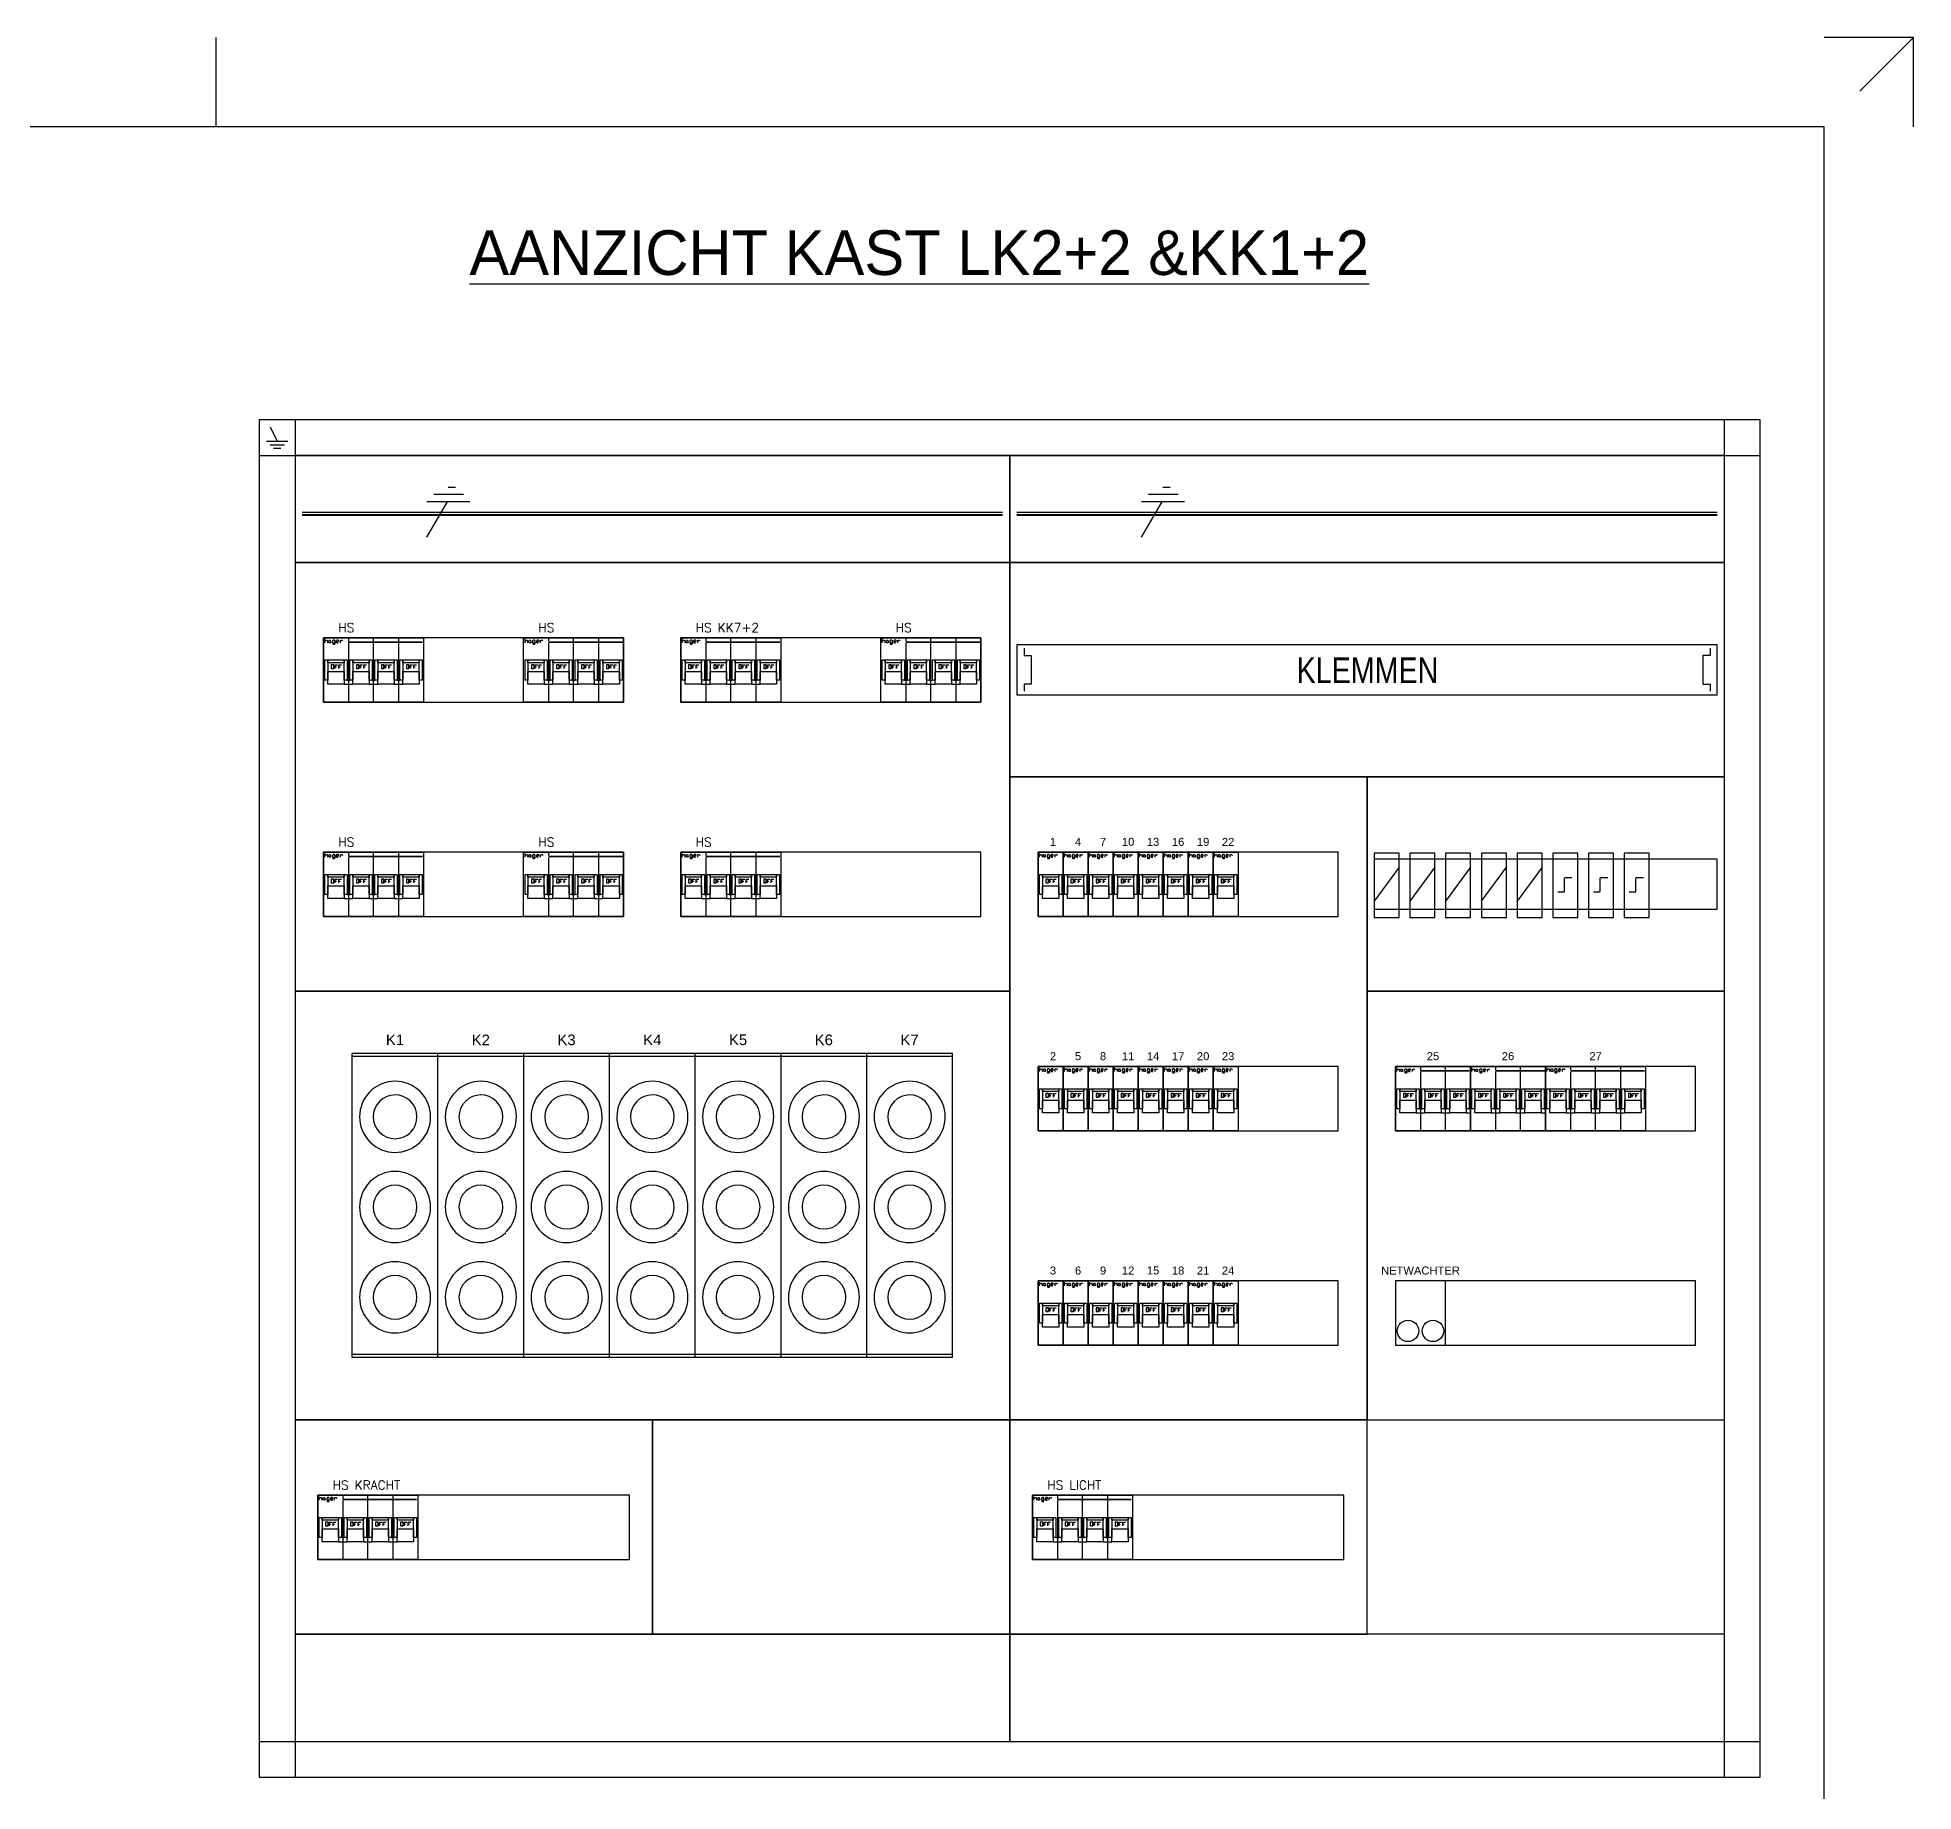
# Model space of a CAD drawing. Header units: millimetres. Extents: x 0 to 420, y 0 to 297.
# Drawn here: x 210 to 420, y 100.6 to 297 of the extents above; entities that cross this region are included whole.
import ezdxf
from ezdxf.enums import TextEntityAlignment as Align

# ---------------------------------------------------------------- set-up
doc = ezdxf.new("R2010")
doc.units = ezdxf.units.MM
doc.layers.get('0').update_dxf_attribs({"linetype": 'CONTINUOUS'})
for name, color, linetype in [('00kad018', 1, 'CONTINUOUS'), ('00kad070', 5, 'CONTINUOUS'), ('BL$2----_KADER', 7, 'CONTINUOUS'), ('KAST AANZICHT', 1, 'CONTINUOUS'), ('Kast-aanzicht', 1, 'CONTINUOUS')]:
    doc.layers.add(name, color=color, linetype=linetype)
doc.styles.add('BURO-050', font='BUROFONT.shx', dxfattribs={"height": 5})
doc.styles.add('GREEN', font='txt')
doc.styles.add('NOOTER', font='arial.ttf')
doc.styles.add('ROMANS', font='romans', dxfattribs={"height": 2})

# ---------------------------------------------------------------- blocks, each defined once
blk = doc.blocks.new('a3-windesheim-hor')
at = {"layer": '00kad018', "color": 1}
for p, q in [((230, 287), (230, 297)), ((420, 297), (410, 297)), ((420, 297), (414, 291)), ((420, 287), (420, 297))]:
    blk.add_line(p, q, dxfattribs=at)
at = {"layer": '00kad070', "color": 5}
for p, q in [((410, 287), (20, 287)), ((410, 10), (410, 287))]:
    blk.add_line(p, q, dxfattribs=at)
blk = doc.blocks.new('HAG08')
at = {"color": 0}
for p, q in [((-16.5, -3.5), (-16.5, -0.8)), ((-16.5, -0.8), (-16.5, -0.8)), ((-16.5, -2.6), (-15.6, -1.7)), ((-15.6, -1.7), (-15.2, -1.7)), ((-15.2, -1.7), (-14.7, -2.2)), ((-14.7, -2.2), (-14.7, -3.5)), ((-14.7, -3.5), (-14.7, -3.5)), ((-13.8, -2.2), (-13.4, -1.7)), ((-13.8, -3.1), (-13.8, -2.2)), ((-13.4, -3.5), (-13.8, -3.1)), ((-13.4, -1.7), (-13, -1.7)), ((-13, -3.5), (-13.4, -3.5)), ((-13, -1.7), (-12.5, -2.2)), ((-12.5, -3.1), (-13, -3.5)), ((-12.5, -2.2), (-12.5, -3.1)), ((-12.5, -3.1), (-12.1, -3.5)), ((-12.1, -3.5), (-12.1, -3.5)), ((-10.7, -1.7), (-11.2, -2.2)), ((-11.2, -2.2), (-11.2, -3.1)), ((-11.2, -3.1), (-10.7, -3.5)), ((-11.2, -3.9), (-10.7, -4.4)), ((-9.9, -1.7), (-10.7, -1.7)), ((-10.7, -3.5), (-9.4, -3.5)), ((-10.7, -4.4), (-9.9, -4.4)), ((-9.4, -2.2), (-9.9, -1.7)), ((-9.9, -4.4), (-9.4, -3.9)), ((-9.4, -3.9), (-9.4, -2.2)), ((-9.4, -3.5), (-9.4, -3.5)), ((-8.1, -1.7), (-8.5, -2.2)), ((-8.5, -2.2), (-8.5, -3.1)), ((-8.5, -2.6), (-7.2, -2.6)), ((-8.5, -3.1), (-8.1, -3.5)), ((-7.2, -1.7), (-8.1, -1.7)), ((-8.1, -3.5), (-7.2, -3.5)), ((-6.8, -2.2), (-7.2, -1.7)), ((-7.2, -2.6), (-6.8, -2.2)), ((-7.2, -3.5), (-7.2, -3.5)), ((-5.9, -1.7), (-5.9, -3.5)), ((-5.9, -2.6), (-5, -1.7)), ((-5.9, -3.5), (-5.9, -3.5)), ((-5, -1.7), (-4.6, -1.7)), ((-4.6, -1.7), (-4.1, -2.2)), ((-4.1, -2.2), (-4.1, -2.2)), ((-10.2, -18.8), (-12, -18.8)), ((-12, -18.8), (-12, -21.5)), ((-12, -21.5), (-10.2, -21.5)), ((-12, -21.5), (-12, -21.5)), ((-10.2, -21.5), (-10.2, -18.8)), ((-9.3, -21.5), (-9.3, -18.8)), ((-9.3, -18.8), (-7.6, -18.8)), ((-9.3, -20.2), (-8.5, -20.2)), ((-8.5, -20.2), (-8.5, -20.2)), ((-7.6, -18.8), (-7.6, -18.8)), ((-6.7, -21.5), (-6.7, -18.8)), ((-6.7, -18.8), (-4.9, -18.8)), ((-6.7, -20.2), (-5.8, -20.2)), ((-5.8, -20.2), (-5.8, -20.2)), ((-4.9, -18.8), (-4.9, -18.8))]:
    blk.add_line(p, q, dxfattribs=at)
for points in [[(-17.5, -45), (-17.5, 0), (0, 0), (0, -45)], [(-16.5, -29.5), (-16.5, -15.5), (-14.5, -15.5), (-14.5, -29.5)], [(-14.5, -17.5), (-14.5, -15.5), (-3, -15.5), (-3, -17.5)], [(-14.5, -32.5), (-14.5, -23.5), (-3, -23.5), (-3, -32.5)], [(-3, -29.5), (-3, -15.5), (-1, -15.5), (-1, -29.5)]]:
    blk.add_lwpolyline(points, close=True, dxfattribs=at)
blk = doc.blocks.new('HAG09')
at = {"color": 0}
for p, q in [((-52.5, 0), (-52.5, -2.4)), ((-35, -2.4), (-35, 0)), ((-17.5, 0), (-17.5, -2.4)), ((-69, -3.5), (-69, -0.8)), ((-69, -0.8), (-69, -0.8)), ((-69, -2.6), (-68.1, -1.7)), ((-68.1, -1.7), (-67.6, -1.7)), ((-67.6, -1.7), (-67.2, -2.2)), ((-67.2, -2.2), (-67.2, -3.5)), ((-67.2, -3.5), (-67.2, -3.5)), ((-66.3, -2.2), (-65.9, -1.7)), ((-66.3, -3.1), (-66.3, -2.2)), ((-65.9, -3.5), (-66.3, -3.1)), ((-65.9, -1.7), (-65.4, -1.7)), ((-65.4, -3.5), (-65.9, -3.5)), ((-65.4, -1.7), (-65, -2.2)), ((-65, -3.1), (-65.4, -3.5)), ((-65, -2.2), (-65, -3.1)), ((-65, -3.1), (-64.6, -3.5)), ((-64.6, -3.5), (-64.6, -3.5)), ((-63.2, -1.7), (-63.7, -2.2)), ((-63.7, -2.2), (-63.7, -3.1)), ((-63.7, -3.1), (-63.2, -3.5)), ((-63.7, -3.9), (-63.2, -4.4)), ((-62.3, -1.7), (-63.2, -1.7)), ((-63.2, -3.5), (-61.9, -3.5)), ((-63.2, -4.4), (-62.3, -4.4)), ((-61.9, -2.2), (-62.3, -1.7)), ((-62.3, -4.4), (-61.9, -3.9)), ((-61.9, -3.9), (-61.9, -2.2)), ((-61.9, -3.5), (-61.9, -3.5)), ((-60.6, -1.7), (-61, -2.2)), ((-61, -2.2), (-61, -3.1)), ((-61, -2.6), (-59.7, -2.6)), ((-61, -3.1), (-60.6, -3.5)), ((-59.7, -1.7), (-60.6, -1.7)), ((-60.6, -3.5), (-59.7, -3.5)), ((-59.2, -2.2), (-59.7, -1.7)), ((-59.7, -2.6), (-59.2, -2.2)), ((-59.7, -3.5), (-59.7, -3.5)), ((-58.4, -1.7), (-58.4, -3.5)), ((-58.4, -2.6), (-57.5, -1.7)), ((-58.4, -3.5), (-58.4, -3.5)), ((-57.5, -1.7), (-57, -1.7)), ((-57, -1.7), (-56.6, -2.2)), ((-56.6, -2.2), (-56.6, -2.2)), ((-52.5, -3.6), (-52.5, -45)), ((-35, -45), (-35, -3.6)), ((-17.5, -3.6), (-17.5, -45)), ((-62.7, -18.8), (-64.5, -18.8)), ((-64.5, -18.8), (-64.5, -21.5)), ((-64.5, -21.5), (-62.7, -21.5)), ((-64.5, -21.5), (-64.5, -21.5)), ((-62.7, -21.5), (-62.7, -18.8)), ((-61.8, -21.5), (-61.8, -18.8)), ((-61.8, -18.8), (-60.1, -18.8)), ((-61.8, -20.2), (-60.9, -20.2)), ((-60.9, -20.2), (-60.9, -20.2)), ((-60.1, -18.8), (-60.1, -18.8)), ((-59.2, -21.5), (-59.2, -18.8)), ((-59.2, -18.8), (-57.4, -18.8)), ((-59.2, -20.2), (-58.3, -20.2)), ((-58.3, -20.2), (-58.3, -20.2)), ((-57.4, -18.8), (-57.4, -18.8)), ((-45.2, -18.8), (-47, -18.8)), ((-47, -18.8), (-47, -21.5)), ((-47, -21.5), (-45.2, -21.5)), ((-47, -21.5), (-47, -21.5)), ((-45.2, -21.5), (-45.2, -18.8)), ((-44.3, -21.5), (-44.3, -18.8)), ((-44.3, -18.8), (-42.6, -18.8)), ((-44.3, -20.2), (-43.5, -20.2)), ((-43.5, -20.2), (-43.5, -20.2)), ((-42.6, -18.8), (-42.6, -18.8)), ((-41.7, -21.5), (-41.7, -18.8)), ((-41.7, -18.8), (-39.9, -18.8)), ((-41.7, -20.2), (-40.8, -20.2)), ((-40.8, -20.2), (-40.8, -20.2)), ((-39.9, -18.8), (-39.9, -18.8)), ((-27.7, -18.8), (-29.5, -18.8)), ((-29.5, -18.8), (-29.5, -21.5)), ((-29.5, -21.5), (-27.7, -21.5)), ((-29.5, -21.5), (-29.5, -21.5)), ((-27.7, -21.5), (-27.7, -18.8)), ((-26.9, -21.5), (-26.9, -18.8)), ((-26.9, -18.8), (-25.1, -18.8)), ((-26.9, -20.2), (-26, -20.2)), ((-26, -20.2), (-26, -20.2)), ((-25.1, -18.8), (-25.1, -18.8)), ((-24.2, -21.5), (-24.2, -18.8)), ((-24.2, -18.8), (-22.4, -18.8)), ((-24.2, -20.2), (-23.3, -20.2)), ((-23.3, -20.2), (-23.3, -20.2)), ((-22.4, -18.8), (-22.4, -18.8)), ((-10.3, -18.8), (-12, -18.8)), ((-12, -18.8), (-12, -21.5)), ((-12, -21.5), (-10.3, -21.5)), ((-12, -21.5), (-12, -21.5)), ((-10.3, -21.5), (-10.3, -18.8)), ((-9.4, -21.5), (-9.4, -18.8)), ((-9.4, -18.8), (-7.6, -18.8)), ((-9.4, -20.2), (-8.5, -20.2)), ((-8.5, -20.2), (-8.5, -20.2)), ((-7.6, -18.8), (-7.6, -18.8)), ((-6.7, -21.5), (-6.7, -18.8)), ((-6.7, -18.8), (-4.9, -18.8)), ((-6.7, -20.2), (-5.8, -20.2)), ((-5.8, -20.2), (-5.8, -20.2)), ((-4.9, -18.8), (-5, -18.8)), ((-55.5, -32.5), (-49.5, -32.5)), ((-53.5, -29.5), (-51.5, -29.5)), ((-38, -32.5), (-32, -32.5)), ((-36, -29.5), (-34, -29.5)), ((-20.5, -32.5), (-14.5, -32.5)), ((-18.5, -29.5), (-16.5, -29.5))]:
    blk.add_line(p, q, dxfattribs=at)
for points in [[(-70, -45), (-70, 0), (0, 0), (0, -45)], [(-69, -29.5), (-69, -15.5), (-67, -15.5), (-67, -29.5)], [(-67, -17.5), (-67, -15.5), (-55.5, -15.5), (-55.5, -17.5)], [(-67, -32.5), (-67, -23.5), (-55.5, -23.5), (-55.5, -32.5)], [(-55.5, -29.5), (-55.5, -15.5), (-53.5, -15.5), (-53.5, -29.5)], [(-51.5, -29.5), (-51.5, -15.5), (-49.5, -15.5), (-49.5, -29.5)], [(-49.5, -17.5), (-49.5, -15.5), (-38, -15.5), (-38, -17.5)], [(-49.5, -32.5), (-49.5, -23.5), (-38, -23.5), (-38, -32.5)], [(-38, -29.5), (-38, -15.5), (-36, -15.5), (-36, -29.5)], [(-34, -29.5), (-34, -15.5), (-32, -15.5), (-32, -29.5)], [(-32, -17.5), (-32, -15.5), (-20.5, -15.5), (-20.5, -17.5)], [(-32, -32.5), (-32, -23.5), (-20.5, -23.5), (-20.5, -32.5)], [(-20.5, -29.5), (-20.5, -15.5), (-18.5, -15.5), (-18.5, -29.5)], [(-16.5, -29.5), (-16.5, -15.5), (-14.5, -15.5), (-14.5, -29.5)], [(-14.5, -17.5), (-14.5, -15.5), (-3, -15.5), (-3, -17.5)], [(-14.5, -32.5), (-14.5, -23.5), (-3, -23.5), (-3, -32.5)], [(-3, -29.5), (-3, -15.5), (-1, -15.5), (-1, -29.5)]]:
    blk.add_lwpolyline(points, close=True, dxfattribs=at)
at = {"color": 0, "const_width": 1.2}
blk.add_lwpolyline([(-52.5, -3), (-0.7, -3)], dxfattribs=at)
blk = doc.blocks.new('HAG07')
at = {"color": 0}
for p, q in [((0.22, 8.85), (0.22, 9.42)), ((0.22, 9.42), (0.22, 9.42)), ((0.22, 9.04), (0.41, 9.23)), ((0.41, 9.23), (0.5, 9.23)), ((0.5, 9.23), (0.6, 9.14)), ((0.6, 9.14), (0.6, 8.85)), ((0.6, 8.85), (0.6, 8.85)), ((0.79, 9.14), (0.88, 9.23)), ((0.79, 8.95), (0.79, 9.14)), ((0.88, 8.85), (0.79, 8.95)), ((0.88, 9.23), (0.97, 9.23)), ((0.97, 8.85), (0.88, 8.85)), ((0.97, 9.23), (1.07, 9.14)), ((1.07, 8.95), (0.97, 8.85)), ((1.07, 9.14), (1.07, 8.95)), ((1.07, 8.95), (1.16, 8.85)), ((1.16, 8.85), (1.16, 8.85)), ((1.44, 9.23), (1.35, 9.14)), ((1.35, 9.14), (1.35, 8.95)), ((1.35, 8.95), (1.44, 8.85)), ((1.35, 8.76), (1.44, 8.66)), ((1.63, 9.23), (1.44, 9.23)), ((1.44, 8.85), (1.73, 8.85)), ((1.44, 8.66), (1.63, 8.66)), ((1.73, 9.14), (1.63, 9.23)), ((1.63, 8.66), (1.73, 8.76)), ((1.73, 8.76), (1.73, 9.14)), ((1.73, 8.85), (1.73, 8.85)), ((2.01, 9.23), (1.92, 9.14)), ((1.92, 9.14), (1.92, 8.95)), ((1.92, 9.04), (2.2, 9.04)), ((1.92, 8.95), (2.01, 8.85)), ((2.2, 9.23), (2.01, 9.23)), ((2.01, 8.85), (2.2, 8.85)), ((2.29, 9.14), (2.2, 9.23)), ((2.2, 9.04), (2.29, 9.14)), ((2.2, 8.85), (2.2, 8.85)), ((2.48, 9.23), (2.48, 8.85)), ((2.48, 9.04), (2.67, 9.23)), ((2.48, 8.85), (2.48, 8.85)), ((2.67, 9.23), (2.76, 9.23)), ((2.76, 9.23), (2.86, 9.14)), ((2.86, 9.14), (2.86, 9.14)), ((3.73, 9.6), (3.73, 9.09)), ((3.73, 8.83), (3.73, 0)), ((7.47, 9.09), (7.47, 9.6)), ((7.47, 0), (7.47, 8.83)), ((1.56, 5.58), (1.18, 5.58)), ((1.18, 5.58), (1.18, 5.01)), ((1.18, 5.01), (1.56, 5.01)), ((1.18, 5.01), (1.18, 5.01)), ((1.56, 5.01), (1.56, 5.58)), ((1.74, 5.01), (1.74, 5.58)), ((1.74, 5.58), (2.12, 5.58)), ((1.74, 5.3), (1.93, 5.3)), ((1.93, 5.3), (1.93, 5.3)), ((2.12, 5.58), (2.12, 5.58)), ((2.31, 5.01), (2.31, 5.58)), ((2.31, 5.58), (2.69, 5.58)), ((2.31, 5.3), (2.5, 5.3)), ((2.5, 5.3), (2.5, 5.3)), ((2.69, 5.58), (2.69, 5.58)), ((3.52, 3.31), (3.95, 3.31)), ((5.29, 5.58), (4.91, 5.58)), ((4.91, 5.58), (4.91, 5.01)), ((4.91, 5.01), (5.29, 5.01)), ((4.91, 5.01), (4.91, 5.01)), ((5.29, 5.01), (5.29, 5.58)), ((5.47, 5.01), (5.47, 5.58)), ((5.47, 5.58), (5.85, 5.58)), ((5.47, 5.3), (5.66, 5.3)), ((5.66, 5.3), (5.66, 5.3)), ((5.85, 5.58), (5.85, 5.58)), ((6.04, 5.01), (6.04, 5.58)), ((6.04, 5.58), (6.42, 5.58)), ((6.04, 5.3), (6.23, 5.3)), ((6.23, 5.3), (6.23, 5.3)), ((6.42, 5.58), (6.42, 5.58)), ((7.25, 3.31), (7.68, 3.31)), ((9.02, 5.58), (8.64, 5.58)), ((8.64, 5.58), (8.64, 5.01)), ((8.64, 5.01), (9.02, 5.01)), ((8.64, 5.01), (8.64, 5.01)), ((9.02, 5.01), (9.02, 5.58)), ((9.2, 5.01), (9.2, 5.58)), ((9.2, 5.58), (9.58, 5.58)), ((9.2, 5.3), (9.39, 5.3)), ((9.39, 5.3), (9.39, 5.3)), ((9.58, 5.58), (9.58, 5.58)), ((9.77, 5.01), (9.77, 5.58)), ((9.77, 5.58), (10.15, 5.58)), ((9.77, 5.3), (9.96, 5.3)), ((9.96, 5.3), (9.96, 5.3)), ((10.15, 5.58), (10.15, 5.58)), ((10.99, 3.31), (11.2, 3.31)), ((3.09, 2.67), (4.37, 2.67)), ((6.83, 2.67), (8.11, 2.67)), ((10.56, 2.67), (11.2, 2.67))]:
    blk.add_line(p, q, dxfattribs=at)
for points in [[(0, 0), (0, 9.6), (11.2, 9.6), (11.2, 0)], [(0.21, 3.31), (0.21, 6.29), (0.64, 6.29), (0.64, 3.31)], [(0.64, 5.87), (0.64, 6.29), (3.09, 6.29), (3.09, 5.87)], [(3.09, 3.31), (3.09, 6.29), (3.52, 6.29), (3.52, 3.31)], [(3.95, 3.31), (3.95, 6.29), (4.37, 6.29), (4.37, 3.31)], [(4.37, 5.87), (4.37, 6.29), (6.83, 6.29), (6.83, 5.87)], [(6.83, 3.31), (6.83, 6.29), (7.25, 6.29), (7.25, 3.31)], [(7.68, 3.31), (7.68, 6.29), (8.11, 6.29), (8.11, 3.31)], [(8.11, 5.87), (8.11, 6.29), (10.56, 6.29), (10.56, 5.87)], [(10.56, 3.31), (10.56, 6.29), (10.99, 6.29), (10.99, 3.31)], [(0.64, 2.67), (0.64, 4.59), (3.09, 4.59), (3.09, 2.67)], [(4.37, 2.67), (4.37, 4.59), (6.83, 4.59), (6.83, 2.67)], [(8.11, 2.67), (8.11, 4.59), (10.56, 4.59), (10.56, 2.67)]]:
    blk.add_lwpolyline(points, close=True, dxfattribs=at)
at = {"color": 0, "const_width": 0.256}
blk.add_lwpolyline([(3.73, 8.96), (11.05, 8.96)], dxfattribs=at)

msp = doc.modelspace()

# ---------------------------------------------------------------- linework, layer by layer
at = {"layer": 'KAST AANZICHT', "color": 1, "linetype": 'Continuous'}
for p, q in [((402.83, 254.21), (234.83, 254.21)), ((234.83, 254.21), (234.83, 102.21)), ((238.83, 254.21), (238.83, 102.21)), ((398.83, 102.21), (398.83, 254.21)), ((402.83, 102.21), (402.83, 254.21)), ((236.03, 253.41), (236.83, 251.81)), ((234.83, 250.21), (402.83, 250.21)), ((235.63, 251.81), (238.03, 251.81)), ((236.03, 251.41), (237.63, 251.41)), ((236.43, 251.01), (237.23, 251.01)), ((254.38, 245.85), (257.68, 245.85)), ((255.98, 246.65), (256.78, 246.65)), ((334.38, 245.85), (337.68, 245.85)), ((335.98, 246.65), (336.78, 246.65)), ((318.03, 243.83), (239.63, 243.83)), ((253.58, 241.05), (255.92, 245.08)), ((253.58, 245.05), (258.38, 245.05)), ((398.03, 243.83), (319.63, 243.83)), ((333.58, 241.05), (335.92, 245.08)), ((333.58, 245.05), (338.38, 245.05)), ((318.03, 243.56), (239.63, 243.56)), ((318.03, 243.48), (239.63, 243.48)), ((398.03, 243.56), (319.63, 243.56)), ((398.03, 243.48), (319.63, 243.48)), ((320.43, 228.61), (320.43, 227.81)), ((320.43, 227.81), (321.23, 227.81)), ((321.23, 227.81), (321.23, 224.61)), ((397.23, 227.81), (396.43, 227.81)), ((396.43, 227.81), (396.43, 224.61)), ((397.23, 228.61), (397.23, 227.81)), ((321.23, 224.61), (320.43, 224.61)), ((320.43, 224.61), (320.43, 223.81)), ((396.43, 224.61), (397.23, 224.61)), ((397.23, 224.61), (397.23, 223.81)), ((359.66, 200.31), (362.46, 204.12)), ((363.66, 200.31), (366.46, 204.12)), ((367.66, 200.31), (370.46, 204.12)), ((371.66, 200.31), (374.46, 204.12)), ((375.66, 200.31), (378.46, 204.12)), ((380.92, 201.37), (380.92, 202.9)), ((380.97, 202.93), (381.77, 202.93)), ((384.92, 201.37), (384.92, 202.9)), ((384.97, 202.93), (385.77, 202.93)), ((388.92, 201.37), (388.92, 202.9)), ((388.97, 202.93), (389.77, 202.93)), ((380.17, 201.33), (380.92, 201.33)), ((384.17, 201.33), (384.92, 201.33)), ((388.17, 201.33), (388.92, 201.33)), ((234.83, 106.21), (402.83, 106.21)), ((234.83, 102.21), (402.83, 102.21))]:
    msp.add_line(p, q, dxfattribs=at)
at = {"layer": 'KAST AANZICHT', "linetype": 'Continuous'}
for p, q in [((254.83, 183.23), (245.23, 183.23)), ((245.23, 149.2), (245.23, 183.23)), ((254.83, 182.89), (245.23, 182.89)), ((254.83, 149.2), (254.83, 183.23)), ((264.43, 183.23), (254.83, 183.23)), ((254.83, 149.2), (254.83, 183.23)), ((264.43, 182.89), (254.83, 182.89)), ((264.43, 149.2), (264.43, 183.23)), ((274.03, 183.23), (264.43, 183.23)), ((264.43, 149.2), (264.43, 183.23)), ((274.03, 182.89), (264.43, 182.89)), ((274.03, 149.2), (274.03, 183.23)), ((283.63, 183.23), (274.03, 183.23)), ((274.03, 149.2), (274.03, 183.23)), ((283.63, 182.89), (274.03, 182.89)), ((283.63, 149.2), (283.63, 183.23)), ((293.23, 183.23), (283.63, 183.23)), ((283.63, 149.2), (283.63, 183.23)), ((293.23, 182.89), (283.63, 182.89)), ((293.23, 149.2), (293.23, 183.23)), ((302.83, 183.23), (293.23, 183.23)), ((293.23, 149.2), (293.23, 183.23)), ((302.83, 182.89), (293.23, 182.89)), ((302.83, 149.2), (302.83, 183.23)), ((312.43, 183.23), (302.83, 183.23)), ((302.83, 149.2), (302.83, 183.23)), ((312.43, 182.89), (302.83, 182.89)), ((312.43, 149.2), (312.43, 183.23)), ((254.83, 149.54), (245.23, 149.54)), ((254.83, 149.2), (245.23, 149.2)), ((264.43, 149.54), (254.83, 149.54)), ((264.43, 149.2), (254.83, 149.2)), ((274.03, 149.54), (264.43, 149.54)), ((274.03, 149.2), (264.43, 149.2)), ((283.63, 149.54), (274.03, 149.54)), ((283.63, 149.2), (274.03, 149.2)), ((293.23, 149.54), (283.63, 149.54)), ((293.23, 149.2), (283.63, 149.2)), ((302.83, 149.54), (293.23, 149.54)), ((302.83, 149.2), (293.23, 149.2)), ((312.43, 149.54), (302.83, 149.54)), ((312.43, 149.2), (302.83, 149.2))]:
    msp.add_line(p, q, dxfattribs=at)
at = {"layer": 'KAST AANZICHT', "color": 1, "linetype": 'Continuous'}
for points in [[(238.83, 238.21), (318.83, 238.21), (318.83, 250.21), (238.83, 250.21)], [(318.83, 238.21), (398.83, 238.21), (398.83, 250.21), (318.83, 250.21)], [(238.83, 190.21), (318.83, 190.21), (318.83, 238.21), (238.83, 238.21)], [(318.83, 214.21), (398.83, 214.21), (398.83, 238.21), (318.83, 238.21)], [(242.01, 222.58), (275.61, 222.58), (275.61, 229.78), (242.01, 229.78)], [(282.01, 222.58), (315.61, 222.58), (315.61, 229.78), (282.01, 229.78)], [(319.63, 223.41), (398.03, 223.41), (398.03, 229.01), (319.63, 229.01)], [(318.83, 142.21), (358.83, 142.21), (358.83, 214.21), (318.83, 214.21)], [(358.83, 190.21), (398.83, 190.21), (398.83, 214.21), (358.83, 214.21)], [(242.01, 198.58), (275.61, 198.58), (275.61, 205.78), (242.01, 205.78)], [(282.01, 198.58), (315.61, 198.58), (315.61, 205.78), (282.01, 205.78)], [(322.01, 198.58), (355.61, 198.58), (355.61, 205.78), (322.01, 205.78)], [(359.63, 198.47), (362.43, 198.47), (362.43, 205.67), (359.63, 205.67)], [(359.63, 199.41), (398.03, 199.41), (398.03, 205.01), (359.63, 205.01)], [(359.63, 199.41), (398.03, 199.41), (398.03, 205.01), (359.63, 205.01)], [(363.63, 198.47), (366.43, 198.47), (366.43, 205.67), (363.63, 205.67)], [(367.63, 198.47), (370.43, 198.47), (370.43, 205.67), (367.63, 205.67)], [(371.63, 198.47), (374.43, 198.47), (374.43, 205.67), (371.63, 205.67)], [(375.63, 198.47), (378.43, 198.47), (378.43, 205.67), (375.63, 205.67)], [(379.63, 198.47), (382.43, 198.47), (382.43, 205.67), (379.63, 205.67)], [(383.63, 198.47), (386.43, 198.47), (386.43, 205.67), (383.63, 205.67)], [(387.63, 198.47), (390.43, 198.47), (390.43, 205.67), (387.63, 205.67)], [(238.83, 142.21), (318.83, 142.21), (318.83, 190.21), (238.83, 190.21)], [(358.83, 142.21), (398.83, 142.21), (398.83, 190.21), (358.83, 190.21)], [(322.01, 174.58), (355.61, 174.58), (355.61, 181.78), (322.01, 181.78)], [(362.01, 174.58), (395.61, 174.58), (395.61, 181.78), (362.01, 181.78)], [(322.01, 150.58), (355.61, 150.58), (355.61, 157.78), (322.01, 157.78)], [(362.01, 150.58), (367.61, 150.58), (367.61, 157.78), (362.01, 157.78)], [(362.01, 150.58), (395.61, 150.58), (395.61, 157.78), (362.01, 157.78)], [(238.83, 118.21), (278.83, 118.21), (278.83, 142.21), (238.83, 142.21)], [(278.83, 118.21), (318.83, 118.21), (318.83, 142.21), (278.83, 142.21)], [(318.83, 118.21), (358.83, 118.21), (358.83, 142.21), (318.83, 142.21)], [(241.37, 126.58), (276.25, 126.58), (276.25, 133.78), (241.37, 133.78)], [(321.37, 126.58), (356.25, 126.58), (356.25, 133.78), (321.37, 133.78)], [(238.83, 106.21), (318.83, 106.21), (318.83, 118.21), (238.83, 118.21)], [(318.83, 106.21), (398.83, 106.21), (398.83, 118.21), (318.83, 118.21)]]:
    msp.add_lwpolyline(points, close=True, dxfattribs=at)
at = {"layer": 'KAST AANZICHT'}
for centre in [(363.41, 152.18), (366.21, 152.18)]:
    msp.add_circle(centre, 1.2, dxfattribs=at)
at = {"layer": 'KAST AANZICHT', "linetype": 'Continuous'}
for centre, radius, start, end in [((250.03, 176.15), 3.98, 315.4999, 314.5495), ((250.03, 176.15), 2.45, 315.4269, 314.6462), ((259.63, 176.15), 3.98, 315.4999, 314.5495), ((259.63, 176.15), 2.45, 315.4269, 314.6462), ((269.23, 176.15), 3.98, 315.4999, 314.5495), ((269.23, 176.15), 2.45, 315.4269, 314.6462), ((278.83, 176.15), 3.98, 315.4999, 314.5495), ((278.83, 176.15), 2.45, 315.4269, 314.6462), ((288.43, 176.15), 3.98, 315.4999, 314.5495), ((288.43, 176.15), 2.45, 315.4269, 314.6462), ((298.03, 176.15), 3.98, 315.4999, 314.5495), ((298.03, 176.15), 2.45, 315.4269, 314.6462), ((307.63, 176.15), 3.98, 315.4999, 314.5495), ((307.63, 176.15), 2.45, 315.4269, 314.6462), ((250.03, 166.05), 3.98, 315.4999, 314.5495), ((250.03, 166.05), 2.45, 315.4269, 314.6462), ((259.63, 166.05), 3.98, 315.4999, 314.5495), ((259.63, 166.05), 2.45, 315.4269, 314.6462), ((269.23, 166.05), 3.98, 315.4999, 314.5495), ((269.23, 166.05), 2.45, 315.4269, 314.6462), ((278.83, 166.05), 3.98, 315.4999, 314.5495), ((278.83, 166.05), 2.45, 315.4269, 314.6462), ((288.43, 166.05), 3.98, 315.4999, 314.5495), ((288.43, 166.05), 2.45, 315.4269, 314.6462), ((298.03, 166.05), 3.98, 315.4999, 314.5495), ((298.03, 166.05), 2.45, 315.4269, 314.6462), ((307.63, 166.05), 3.98, 315.4999, 314.5495), ((307.63, 166.05), 2.45, 315.4269, 314.6462), ((250.03, 155.94), 3.98, 315.4999, 314.5495), ((259.63, 155.94), 3.98, 315.4999, 314.5495), ((269.23, 155.94), 3.98, 315.4999, 314.5495), ((278.83, 155.94), 3.98, 315.4999, 314.5495), ((288.43, 155.94), 3.98, 315.4999, 314.5495), ((298.03, 155.94), 3.98, 315.4999, 314.5495), ((307.63, 155.94), 3.98, 315.4999, 314.5495), ((250.03, 155.94), 2.45, 315.4269, 314.6462), ((259.63, 155.94), 2.45, 315.4269, 314.6462), ((269.23, 155.94), 2.45, 315.4269, 314.6462), ((278.83, 155.94), 2.45, 315.4269, 314.6462), ((288.43, 155.94), 2.45, 315.4269, 314.6462), ((298.03, 155.94), 2.45, 315.4269, 314.6462), ((307.63, 155.94), 2.45, 315.4269, 314.6462)]:
    msp.add_arc(centre, radius, start, end, dxfattribs=at)

# ---------------------------------------------------------------- block references
at = {"layer": 'BL$2----_KADER'}
msp.add_blockref('a3-windesheim-hor', (0, 0), dxfattribs=at)
at = {"layer": 'KAST AANZICHT'}
for name, p, xscale, yscale, zscale in [('HAG09', (253.21, 229.78), 0.1600000000000392, 0.1600000000000392, 0.1600000000000392), ('HAG09', (275.61, 229.78), 0.1600000000000392, 0.1600000000000392, 0.1600000000000392), ('HAG09', (293.21, 229.78), 0.1600000000000392, 0.1600000000000392, 0.1600000000000392), ('HAG09', (315.61, 229.78), 0.1600000000000392, 0.1600000000000392, 0.1600000000000392), ('HAG09', (253.21, 205.78), 0.1600000000000392, 0.1600000000000392, 0.1600000000000392), ('HAG09', (275.61, 205.78), 0.1600000000000392, 0.1600000000000392, 0.1600000000000392), ('HAG09', (293.21, 205.78), 0.1600000000000392, 0.1600000000000392, 0.1600000000000392), ('HAG08', (324.81, 205.78), 0.1600000000000392, 0.1600000000000392, 0.1600000000000392), ('HAG08', (327.61, 205.78), 0.1600000000000392, 0.1600000000000392, 0.1600000000000392), ('HAG08', (330.41, 205.78), 0.1600000000000392, 0.1600000000000392, 0.1600000000000392), ('HAG08', (333.21, 205.78), 0.1600000000000392, 0.1600000000000392, 0.1600000000000392), ('HAG08', (336.01, 205.78), 0.1600000000000392, 0.1600000000000392, 0.1600000000000392), ('HAG08', (338.81, 205.78), 0.1600000000000392, 0.1600000000000392, 0.1600000000000392), ('HAG08', (341.61, 205.78), 0.1600000000000392, 0.1600000000000392, 0.1600000000000392), ('HAG08', (344.41, 205.78), 0.1600000000000392, 0.1600000000000392, 0.1600000000000392), ('HAG08', (324.81, 181.78), 0.1600000000000392, 0.1600000000000392, 0.1600000000000392), ('HAG08', (327.61, 181.78), 0.1600000000000392, 0.1600000000000392, 0.1600000000000392), ('HAG08', (330.41, 181.78), 0.1600000000000392, 0.1600000000000392, 0.1600000000000392), ('HAG08', (333.21, 181.78), 0.1600000000000392, 0.1600000000000392, 0.1600000000000392), ('HAG08', (336.01, 181.78), 0.1600000000000392, 0.1600000000000392, 0.1600000000000392), ('HAG08', (338.81, 181.78), 0.1600000000000392, 0.1600000000000392, 0.1600000000000392), ('HAG08', (341.61, 181.78), 0.1600000000000392, 0.1600000000000392, 0.1600000000000392), ('HAG08', (344.41, 181.78), 0.1600000000000392, 0.1600000000000392, 0.1600000000000392), ('HAG07', (362.01, 174.58), 0.75, 0.75, 0.75), ('HAG07', (370.41, 174.58), 0.75, 0.75, 0.75), ('HAG09', (390.01, 181.78), 0.1600000000000392, 0.1600000000000392, 0.1600000000000392), ('HAG08', (324.81, 157.78), 0.1600000000000392, 0.1600000000000392, 0.1600000000000392), ('HAG08', (327.61, 157.78), 0.1600000000000392, 0.1600000000000392, 0.1600000000000392), ('HAG08', (330.41, 157.78), 0.1600000000000392, 0.1600000000000392, 0.1600000000000392), ('HAG08', (333.21, 157.78), 0.1600000000000392, 0.1600000000000392, 0.1600000000000392), ('HAG08', (336.01, 157.78), 0.1600000000000392, 0.1600000000000392, 0.1600000000000392), ('HAG08', (338.81, 157.78), 0.1600000000000392, 0.1600000000000392, 0.1600000000000392), ('HAG08', (341.61, 157.78), 0.1600000000000392, 0.1600000000000392, 0.1600000000000392), ('HAG08', (344.41, 157.78), 0.1600000000000392, 0.1600000000000392, 0.1600000000000392), ('HAG09', (252.57, 133.78), 0.1600000000000392, 0.1600000000000392, 0.1600000000000392), ('HAG09', (332.57, 133.78), 0.1600000000000392, 0.1600000000000392, 0.1600000000000392)]:
    msp.add_blockref(name, p, dxfattribs=dict(at, xscale=xscale, yscale=yscale, zscale=zscale))

# ---------------------------------------------------------------- texts
at = {"layer": 'KAST AANZICHT', "style": 'ROMANS'}
for s, p in [('HS', (243.67, 230.42)), ('HS', (266.07, 230.42)), ('HS KK7+2', (283.67, 230.42)), ('HS', (306.07, 230.42)), ('HS', (243.67, 206.42)), ('HS', (266.07, 206.42)), ('HS', (283.67, 206.42)), ('HS KRACHT', (243.03, 134.42)), ('HS LICHT', (323.03, 134.42))]:
    msp.add_text(s, height=0.996, dxfattribs=at).set_placement(p)
at = {"layer": 'KAST AANZICHT', "color": 1, "linetype": 'Continuous', "style": 'GREEN', "width": 0.833333}
msp.add_text('KLEMMEN', height=2.88, dxfattribs=at).set_placement((350.94, 224.71))
at = {"layer": 'KAST AANZICHT', "style": 'NOOTER'}
for s, height, p in [('1', 0.896, (323.68, 206.94)), ('4', 0.896, (326.48, 206.94)), ('7', 0.896, (329.28, 206.94)), ('10', 0.896, (332.08, 206.94)), ('13', 0.896, (334.88, 206.94)), ('16', 0.896, (337.68, 206.94)), ('19', 0.896, (340.48, 206.94)), ('22', 0.896, (343.28, 206.94)), ('K1', 1.194, (250.02, 184.77)), ('K2', 1.194, (259.62, 184.77)), ('K3', 1.194, (269.22, 184.77)), ('K4', 1.194, (278.82, 184.77)), ('K5', 1.194, (288.42, 184.77)), ('K6', 1.194, (298.02, 184.77)), ('K7', 1.194, (307.62, 184.77)), ('2', 0.896, (323.68, 182.94)), ('5', 0.896, (326.48, 182.94)), ('8', 0.896, (329.28, 182.94)), ('11', 0.896, (332.08, 182.94)), ('14', 0.896, (334.88, 182.94)), ('17', 0.896, (337.68, 182.94)), ('20', 0.896, (340.48, 182.94)), ('23', 0.896, (343.28, 182.94)), ('25', 0.896, (366.21, 182.94)), ('26', 0.896, (374.61, 182.94)), ('27', 0.896, (384.41, 182.94)), ('3', 0.896, (323.68, 158.94)), ('6', 0.896, (326.48, 158.94)), ('9', 0.896, (329.28, 158.94)), ('12', 0.896, (332.08, 158.94)), ('15', 0.896, (334.88, 158.94)), ('18', 0.896, (337.68, 158.94)), ('21', 0.896, (340.48, 158.94)), ('24', 0.896, (343.28, 158.94)), ('NETWACHTER', 0.896, (364.81, 158.94))]:
    msp.add_text(s, height=height, dxfattribs=at).set_placement(p, align=Align.MIDDLE)
at = {"layer": 'Kast-aanzicht', "color": 4, "style": 'BURO-050'}
msp.add_text('%%UAANZICHT KAST LK2+2 &KK1+2', height=5, dxfattribs=at).set_placement((258.35, 270.41))

doc.saveas('drawing.dxf')
